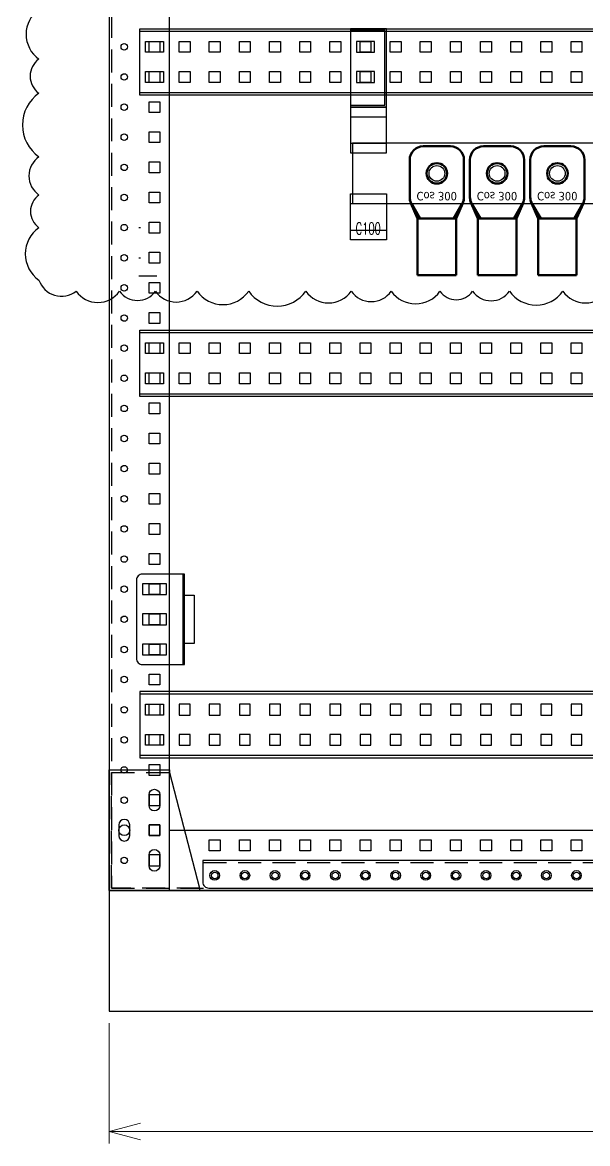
# Model space of a CAD drawing. Header units: millimetres. Extents: x 173893 to 258446, y -176540 to -123824.
# Drawn here: x 203323 to 203792, y -141376 to -140446 of the extents above; entities that cross this region are included whole.
import ezdxf

# ---------------------------------------------------------------- set-up
doc = ezdxf.new("R2010")
doc.units = ezdxf.units.MM
doc.header["$LTSCALE"] = 3
doc.linetypes.add('HIDDEN', pattern=[9.525, 6.35, -3.175])
doc.layers.add('@.DM. KÍCH THƯỚC', color=8, linetype='Continuous', transparency=0.2)
for name, color, linetype in [('@.DM. NÉT CHÍNH', 7, 'Continuous'), ('@.DM. NÉT ĐỤC', 2, 'Continuous'), ('@.VISIBLE', 7, 'Continuous'), ('EQUIPMENT', 4, 'Continuous'), ('Text', 7, 'Continuous')]:
    doc.layers.add(name, color=color, linetype=linetype)
doc.layers.add('Symbol (ISO)', color=7, linetype='Continuous', lineweight=25)
doc.layers.add('Visible (ISO)', color=7, linetype='Continuous', lineweight=50)
doc.styles.add('Ann_w01', font='romans.shx', dxfattribs={"width": 0.6, "bigfont": 'chineset.shx'})
doc.styles.add('Note Text (ISO)', font='tahoma.ttf')
doc.dimstyles.new('Dim 01_SC20', dxfattribs={"dimscale": 20, "dimtxt": 2, "dimasz": 1.3, "dimexe": 0.5, "dimexo": 0.5, "dimgap": 0.5, "dimtad": 1, "dimdec": 1, "dimzin": 12, "dimdsep": 46, "dimtxsty": 'Ann_w01', "dimblk": 'OPEN30', "dimcen": 1.5, "dimclrd": 6, "dimclre": 6, "dimclrt": 3, "dimadec": 1, "dimazin": 3, "dimtm": 1e-09, "dimtfac": 1, "dimtdec": 1, "dimtix": 1, "dimtmove": 0, "dimatfit": 3, "dimldrblk": 'OPEN30', "dimfxl": 1, "dimtolj": 1, "dimlwd": 0, "dimlwe": 0, "dimarcsym": 0})

# ---------------------------------------------------------------- blocks, each defined once
blk = doc.blocks.new('_Open30')
at = {"color": 0, "linetype": 'ByBlock', "lineweight": -2}
for p, q in [((-1, 0.268), (0, 0)), ((0, 0), (-1, -0.268)), ((0, 0), (-1, 0))]:
    blk.add_line(p, q, dxfattribs=at)
blk = doc.blocks.new('*D617')
at = {"layer": '@.DM. KÍCH THƯỚC', "color": 6, "lineweight": 0, "transparency": 16777216}
for p, q in [((204395.12, -141176.4), (204395.12, -141376.4)), ((203395.12, -141276.4), (203395.12, -141376.4)), ((204369.12, -141366.4), (203421.12, -141366.4))]:
    blk.add_line(p, q, dxfattribs=at)
at = {"layer": 'Defpoints', "color": 0, "transparency": 16777216}
for p in [(204395.12, -141166.4), (203395.12, -141266.4), (203395.12, -141366.4)]:
    blk.add_point(p, dxfattribs=at)
at = {"layer": '@.DM. KÍCH THƯỚC', "color": 6, "lineweight": 0, "transparency": 16777216, "xscale": 26, "yscale": 26, "zscale": 26, "rotation": 180}
blk.add_blockref('_Open30', (203395.12, -141366.4), dxfattribs=at)
at = {"layer": '@.DM. KÍCH THƯỚC', "color": 6, "lineweight": 0, "transparency": 16777216, "xscale": 26, "yscale": 26, "zscale": 26}
blk.add_blockref('_Open30', (204395.12, -141366.4), dxfattribs=at)
at = {"layer": '@.DM. KÍCH THƯỚC', "color": 3, "transparency": 16777216, "insert": (203895.12, -141336.4), "char_height": 40, "attachment_point": 5, "style": 'Ann_w01'}
blk.add_mtext('\\A1;1000', dxfattribs=at)
blk = doc.blocks.new('A$C95002fa8')
at = {"layer": '@.DM. NÉT CHÍNH'}
blk.add_lwpolyline([(0, 100), (75, 100), (75, 0), (25, 0), (25, 2), (0, 98)], close=True, dxfattribs=at)
at = {"layer": '@.DM. NÉT CHÍNH', "linetype": 'HIDDEN'}
blk.add_lwpolyline([(0, 98), (73, 98), (73, 2), (25, 2)], dxfattribs=at)
at = {"layer": '@.DM. NÉT ĐỤC'}
for points in [[(42, 70.5), (42, 79.5), (33, 79.5), (33, 70.5)], [(42, 45.5), (42, 54.5), (33, 54.5), (33, 45.5)], [(42, 20.5), (42, 29.5), (33, 29.5), (33, 20.5)]]:
    blk.add_lwpolyline(points, close=True, dxfattribs=at)
for centre, radius in [((62.5, 75), 2.7), ((62.5, 50), 4.5), ((62.5, 25), 2.7)]:
    blk.add_circle(centre, radius, dxfattribs=at)
blk = doc.blocks.new('*U2989')
at = {"layer": '@.DM. NÉT CHÍNH', "color": 1}
for p, q in [((0, 53), (924, 53)), ((0, 2), (924, 2))]:
    blk.add_line(p, q, dxfattribs=at)
for points in [[(0, 55), (924, 55), (924, 0), (0, 0)], [(19.5, 44.5), (19.5, 35.5), (4.5, 35.5), (4.5, 44.5)], [(32.5, 44.5), (41.5, 44.5), (41.5, 35.5), (32.5, 35.5)], [(57.5, 44.5), (66.5, 44.5), (66.5, 35.5), (57.5, 35.5)], [(82.5, 44.5), (91.5, 44.5), (91.5, 35.5), (82.5, 35.5)], [(107.5, 44.5), (116.5, 44.5), (116.5, 35.5), (107.5, 35.5)], [(132.5, 44.5), (141.5, 44.5), (141.5, 35.5), (132.5, 35.5)], [(157.5, 44.5), (166.5, 44.5), (166.5, 35.5), (157.5, 35.5)], [(182.5, 44.5), (191.5, 44.5), (191.5, 35.5), (182.5, 35.5)], [(207.5, 44.5), (216.5, 44.5), (216.5, 35.5), (207.5, 35.5)], [(232.5, 44.5), (241.5, 44.5), (241.5, 35.5), (232.5, 35.5)], [(257.5, 44.5), (266.5, 44.5), (266.5, 35.5), (257.5, 35.5)], [(282.5, 44.5), (291.5, 44.5), (291.5, 35.5), (282.5, 35.5)], [(307.5, 44.5), (316.5, 44.5), (316.5, 35.5), (307.5, 35.5)], [(332.5, 44.5), (341.5, 44.5), (341.5, 35.5), (332.5, 35.5)], [(357.5, 44.5), (366.5, 44.5), (366.5, 35.5), (357.5, 35.5)], [(382.5, 44.5), (391.5, 44.5), (391.5, 35.5), (382.5, 35.5)], [(407.5, 44.5), (416.5, 44.5), (416.5, 35.5), (407.5, 35.5)], [(432.5, 44.5), (441.5, 44.5), (441.5, 35.5), (432.5, 35.5)], [(457.5, 44.5), (466.5, 44.5), (466.5, 35.5), (457.5, 35.5)], [(482.5, 44.5), (491.5, 44.5), (491.5, 35.5), (482.5, 35.5)], [(507.5, 44.5), (516.5, 44.5), (516.5, 35.5), (507.5, 35.5)], [(532.5, 44.5), (541.5, 44.5), (541.5, 35.5), (532.5, 35.5)], [(557.5, 44.5), (566.5, 44.5), (566.5, 35.5), (557.5, 35.5)], [(582.5, 44.5), (591.5, 44.5), (591.5, 35.5), (582.5, 35.5)], [(607.5, 44.5), (616.5, 44.5), (616.5, 35.5), (607.5, 35.5)], [(632.5, 44.5), (641.5, 44.5), (641.5, 35.5), (632.5, 35.5)], [(657.5, 44.5), (666.5, 44.5), (666.5, 35.5), (657.5, 35.5)], [(682.5, 44.5), (691.5, 44.5), (691.5, 35.5), (682.5, 35.5)], [(707.5, 44.5), (716.5, 44.5), (716.5, 35.5), (707.5, 35.5)], [(732.5, 44.5), (741.5, 44.5), (741.5, 35.5), (732.5, 35.5)], [(757.5, 44.5), (766.5, 44.5), (766.5, 35.5), (757.5, 35.5)], [(782.5, 44.5), (791.5, 44.5), (791.5, 35.5), (782.5, 35.5)], [(807.5, 44.5), (816.5, 44.5), (816.5, 35.5), (807.5, 35.5)], [(832.5, 44.5), (841.5, 44.5), (841.5, 35.5), (832.5, 35.5)], [(857.5, 44.5), (866.5, 44.5), (866.5, 35.5), (857.5, 35.5)], [(882.5, 44.5), (891.5, 44.5), (891.5, 35.5), (882.5, 35.5)], [(904.5, 44.5), (904.5, 35.5), (919.5, 35.5), (919.5, 44.5)], [(19.5, 19.5), (19.5, 10.5), (4.5, 10.5), (4.5, 19.5)], [(32.5, 19.5), (41.5, 19.5), (41.5, 10.5), (32.5, 10.5)], [(57.5, 19.5), (66.5, 19.5), (66.5, 10.5), (57.5, 10.5)], [(82.5, 19.5), (91.5, 19.5), (91.5, 10.5), (82.5, 10.5)], [(107.5, 19.5), (116.5, 19.5), (116.5, 10.5), (107.5, 10.5)], [(132.5, 19.5), (141.5, 19.5), (141.5, 10.5), (132.5, 10.5)], [(157.5, 19.5), (166.5, 19.5), (166.5, 10.5), (157.5, 10.5)], [(182.5, 19.5), (191.5, 19.5), (191.5, 10.5), (182.5, 10.5)], [(207.5, 19.5), (216.5, 19.5), (216.5, 10.5), (207.5, 10.5)], [(232.5, 19.5), (241.5, 19.5), (241.5, 10.5), (232.5, 10.5)], [(257.5, 19.5), (266.5, 19.5), (266.5, 10.5), (257.5, 10.5)], [(282.5, 19.5), (291.5, 19.5), (291.5, 10.5), (282.5, 10.5)], [(307.5, 19.5), (316.5, 19.5), (316.5, 10.5), (307.5, 10.5)], [(332.5, 19.5), (341.5, 19.5), (341.5, 10.5), (332.5, 10.5)], [(357.5, 19.5), (366.5, 19.5), (366.5, 10.5), (357.5, 10.5)], [(382.5, 19.5), (391.5, 19.5), (391.5, 10.5), (382.5, 10.5)], [(407.5, 19.5), (416.5, 19.5), (416.5, 10.5), (407.5, 10.5)], [(432.5, 19.5), (441.5, 19.5), (441.5, 10.5), (432.5, 10.5)], [(457.5, 19.5), (466.5, 19.5), (466.5, 10.5), (457.5, 10.5)], [(482.5, 19.5), (491.5, 19.5), (491.5, 10.5), (482.5, 10.5)], [(507.5, 19.5), (516.5, 19.5), (516.5, 10.5), (507.5, 10.5)], [(532.5, 19.5), (541.5, 19.5), (541.5, 10.5), (532.5, 10.5)], [(557.5, 19.5), (566.5, 19.5), (566.5, 10.5), (557.5, 10.5)], [(582.5, 19.5), (591.5, 19.5), (591.5, 10.5), (582.5, 10.5)], [(607.5, 19.5), (616.5, 19.5), (616.5, 10.5), (607.5, 10.5)], [(632.5, 19.5), (641.5, 19.5), (641.5, 10.5), (632.5, 10.5)], [(657.5, 19.5), (666.5, 19.5), (666.5, 10.5), (657.5, 10.5)], [(682.5, 19.5), (691.5, 19.5), (691.5, 10.5), (682.5, 10.5)], [(707.5, 19.5), (716.5, 19.5), (716.5, 10.5), (707.5, 10.5)], [(732.5, 19.5), (741.5, 19.5), (741.5, 10.5), (732.5, 10.5)], [(757.5, 19.5), (766.5, 19.5), (766.5, 10.5), (757.5, 10.5)], [(782.5, 19.5), (791.5, 19.5), (791.5, 10.5), (782.5, 10.5)], [(807.5, 19.5), (816.5, 19.5), (816.5, 10.5), (807.5, 10.5)], [(832.5, 19.5), (841.5, 19.5), (841.5, 10.5), (832.5, 10.5)], [(857.5, 19.5), (866.5, 19.5), (866.5, 10.5), (857.5, 10.5)], [(882.5, 19.5), (891.5, 19.5), (891.5, 10.5), (882.5, 10.5)], [(904.5, 19.5), (904.5, 10.5), (919.5, 10.5), (919.5, 19.5)]]:
    blk.add_lwpolyline(points, close=True, dxfattribs=at)
blk = doc.blocks.new('A$Cb9864b83')
at = {"layer": 'EQUIPMENT', "color": 2}
for p, q in [((0, 30), (30, 30)), ((0, 8), (30, 8))]:
    blk.add_line(p, q, dxfattribs=at)
blk.add_lwpolyline([(0, 38), (30, 38), (30, 0), (0, 0)], close=True, dxfattribs=at)
blk = doc.blocks.new('drrgeg')
at = {"layer": 'Visible (ISO)'}
for p, q in [((-15.95, 84.5), (15.95, 84.5)), ((-15.95, 37.5), (-15.95, 84.5)), ((15.95, 37.5), (15.95, 84.5)), ((-21.56, 24.65), (-15.95, 37.5)), ((-13.84, 37.5), (-20.58, 25.83)), ((-14.07, 37.5), (-15.95, 37.5)), ((-13.84, 37.5), (-14.07, 37.5)), ((13.84, 37.5), (-13.84, 37.5)), ((14.07, 37.5), (13.84, 37.5)), ((13.84, 37.5), (20.58, 25.83)), ((15.95, 37.5), (14.07, 37.5)), ((15.95, 37.5), (21.56, 24.65)), ((-22.5, 19.75), (-22.5, 17.67)), ((22.5, 17.67), (22.5, 19.75)), ((-22.5, -11.25), (-22.5, 17.67)), ((22.5, 17.67), (22.5, -11.25)), ((11.25, -22.5), (-11.25, -22.5))]:
    blk.add_line(p, q, dxfattribs=at)
blk.add_circle((0, 0), 8.5, dxfattribs=at)
for centre, start, end in [((-11.25, 20.15), 156.41071, 180), ((11.25, 20.15), 0, 23.58929), ((-11.25, -11.25), 180, 270), ((11.25, -11.25), 270, 0)]:
    blk.add_arc(centre, 11.25, start, end, dxfattribs=at)
for points, knots in [([(-22.5, 19.75), (-22.5, 20.6), (-22.4, 21.41), (-22, 23.07), (-21.68, 23.87), (-21.28, 24.59)], [0, 0, 0, 0, 0.2576484, 0.2576484, 0.5551691, 0.5551691, 0.5551691, 0.5551691]), ([(-22.5, 20.15), (-22.5, 20.15), (-22.5, 20.14), (-22.5, 20.08), (-22.5, 20.03), (-22.5, 19.96), (-22.5, 19.9), (-22.5, 19.83), (-22.5, 19.75)], [0.0385308, 0.0385308, 0.0385308, 0.0385308, 0.2083075, 0.2083075, 0.4166151, 0.4166151, 0.4166151, 0.5992828, 0.5992828, 0.5992828, 0.5992828]), ([(-20.58, 25.83), (-20.61, 25.78), (-20.63, 25.73), (-20.86, 25.34), (-21.06, 24.97), (-21.28, 24.59)], [-2.7849509, -2.7849509, -2.7849509, -2.7849509, -2.7426875, -2.7426875, -2.4435482, -2.4435482, -2.4435482, -2.4435482]), ([(21.28, 24.59), (21.24, 24.66), (21.2, 24.73), (20.96, 25.15), (20.77, 25.5), (20.58, 25.83)], [-1.5123533, -1.5123533, -1.5123533, -1.5123533, -1.4844499, -1.4844499, -1.3328662, -1.3328662, -1.3328662, -1.3328662]), ([(21.28, 24.59), (21.68, 23.88), (22, 23.08), (22.4, 21.43), (22.5, 20.61), (22.5, 19.75)], [0, 0, 0, 0, 0.2949033, 0.2949033, 0.5560146, 0.5560146, 0.5560146, 0.5560146]), ([(22.5, 19.75), (22.5, 19.83), (22.5, 19.9), (22.5, 19.96), (22.5, 20.03), (22.5, 20.08), (22.5, 20.14), (22.5, 20.15), (22.5, 20.15)], [0.2311564, 0.2311564, 0.2311564, 0.2311564, 0.4152197, 0.4152197, 0.4152197, 0.6228295, 0.6228295, 0.7919086, 0.7919086, 0.7919086, 0.7919086])]:
    blk.add_open_spline(points, degree=3, knots=knots, dxfattribs=at)
at = {"layer": 'Symbol (ISO)', "insert": (-16.85, 22.4), "char_height": 7, "width": 34.064, "attachment_point": 1, "style": 'Note Text (ISO)'}
blk.add_mtext('{\\fTahoma|b0|i0;\\H7.0000;Cos 300}', dxfattribs=at)

msp = doc.modelspace()

# ---------------------------------------------------------------- linework, layer by layer
for p, q in [((203419.62, -140616.4), (203421.12, -140616.4)), ((203419.62, -140641.4), (203421.12, -140641.4)), ((203419.62, -140656.4), (203434.62, -140656.4))]:
    msp.add_line(p, q)
at = {"color": 2}
for points in [[(203478.12, -141124.4), (203487.12, -141124.4), (203487.12, -141133.4), (203478.12, -141133.4)], [(203503.12, -141124.4), (203512.12, -141124.4), (203512.12, -141133.4), (203503.12, -141133.4)], [(203528.12, -141124.4), (203537.12, -141124.4), (203537.12, -141133.4), (203528.12, -141133.4)], [(203553.12, -141124.4), (203562.12, -141124.4), (203562.12, -141133.4), (203553.12, -141133.4)], [(203578.12, -141124.4), (203587.12, -141124.4), (203587.12, -141133.4), (203578.12, -141133.4)], [(203603.12, -141124.4), (203612.12, -141124.4), (203612.12, -141133.4), (203603.12, -141133.4)], [(203628.12, -141124.4), (203637.12, -141124.4), (203637.12, -141133.4), (203628.12, -141133.4)], [(203653.12, -141124.4), (203662.12, -141124.4), (203662.12, -141133.4), (203653.12, -141133.4)], [(203678.12, -141124.4), (203687.12, -141124.4), (203687.12, -141133.4), (203678.12, -141133.4)], [(203703.12, -141124.4), (203712.12, -141124.4), (203712.12, -141133.4), (203703.12, -141133.4)], [(203728.12, -141124.4), (203737.12, -141124.4), (203737.12, -141133.4), (203728.12, -141133.4)], [(203753.12, -141124.4), (203762.12, -141124.4), (203762.12, -141133.4), (203753.12, -141133.4)], [(203778.12, -141124.4), (203787.12, -141124.4), (203787.12, -141133.4), (203778.12, -141133.4)]]:
    msp.add_lwpolyline(points, close=True, dxfattribs=at)
at = {"layer": '@.DM. NÉT CHÍNH', "color": 1}
for p, q in [((204344.62, -141003.4), (203420.62, -141003.4)), ((204344.62, -141054.4), (203420.62, -141054.4))]:
    msp.add_line(p, q, dxfattribs=at)
at = {"layer": '@.DM. NÉT CHÍNH', "color": 3, "linetype": 'HIDDEN'}
msp.add_line((204292.62, -141143.4), (203472.62, -141143.4), dxfattribs=at)
at = {"layer": '@.DM. NÉT CHÍNH'}
for points in [[(204370.12, -139066.4), (203395.12, -139066.4), (203395.12, -141166.4), (204370.12, -141166.4)], [(203395.12, -141266.4), (204370.12, -141266.4), (204370.12, -141166.4), (203395.12, -141166.4)]]:
    msp.add_lwpolyline(points, close=True, dxfattribs=at)
at = {"layer": '@.DM. NÉT CHÍNH', "linetype": 'HIDDEN'}
msp.add_lwpolyline([(204368.12, -139068.4), (203397.12, -139068.4), (203397.12, -141164.4), (204368.12, -141164.4)], close=True, dxfattribs=at)
at = {"layer": '@.DM. NÉT CHÍNH'}
for points in [[(203445.12, -141166.4), (203445.12, -139066.4)], [(203445.12, -141116.4), (204320.12, -141116.4)]]:
    msp.add_lwpolyline(points, dxfattribs=at)
at = {"layer": '@.DM. NÉT CHÍNH', "linetype": 'Continuous'}
msp.add_lwpolyline([(203336.86, -140435.45, 0.520567), (203336.86, -140476.55, 0.520567), (203336.86, -140504.92, 0.520567), (203336.86, -140557.59, 0.520567), (203336.86, -140589.39, 0.520567), (203336.86, -140616.48, 0.520567), (203336.86, -140659.95, 0.520567), (203367.68, -140669.14, 0.520567), (203403.71, -140669.14, 0.520567), (203433.38, -140669.14, 0.520567), (203467.99, -140669.14, 0.520567), (203510.78, -140669.14, 0.520567), (203558.24, -140669.14, 0.520567), (203595.79, -140669.14, 0.520567), (203629.02, -140669.14, 0.520567), (203669.38, -140669.14, 0.520567), (203696.48, -140669.14, 0.520567), (203727.11, -140669.14, 0.520567), (203771.35, -140669.14, 0.520567), (203808.97, -140669.14, 0.520567)], format="xyb", dxfattribs=at)
at = {"layer": '@.DM. NÉT CHÍNH', "color": 2}
for points in [[(203437.12, -140461.9), (203437.12, -140470.9), (203428.12, -140470.9), (203428.12, -140461.9)], [(203437.12, -140486.9), (203437.12, -140495.9), (203428.12, -140495.9), (203428.12, -140486.9)], [(203437.12, -140511.9), (203437.12, -140520.9), (203428.12, -140520.9), (203428.12, -140511.9)], [(203437.12, -140536.9), (203437.12, -140545.9), (203428.12, -140545.9), (203428.12, -140536.9)], [(203437.12, -140561.9), (203437.12, -140570.9), (203428.12, -140570.9), (203428.12, -140561.9)], [(203437.12, -140586.9), (203437.12, -140595.9), (203428.12, -140595.9), (203428.12, -140586.9)], [(203437.12, -140611.9), (203437.12, -140620.9), (203428.12, -140620.9), (203428.12, -140611.9)], [(203437.12, -140611.9), (203437.12, -140620.9), (203428.12, -140620.9), (203428.12, -140611.9)], [(203437.12, -140636.9), (203437.12, -140645.9), (203428.12, -140645.9), (203428.12, -140636.9)], [(203437.12, -140636.9), (203437.12, -140645.9), (203428.12, -140645.9), (203428.12, -140636.9)], [(203437.12, -140661.9), (203437.12, -140670.9), (203428.12, -140670.9), (203428.12, -140661.9)], [(203437.12, -140686.9), (203437.12, -140695.9), (203428.12, -140695.9), (203428.12, -140686.9)], [(203437.12, -140711.9), (203437.12, -140720.9), (203428.12, -140720.9), (203428.12, -140711.9)], [(203437.12, -140736.9), (203437.12, -140745.9), (203428.12, -140745.9), (203428.12, -140736.9)], [(203437.12, -140761.9), (203437.12, -140770.9), (203428.12, -140770.9), (203428.12, -140761.9)], [(203437.12, -140786.9), (203437.12, -140795.9), (203428.12, -140795.9), (203428.12, -140786.9)], [(203437.12, -140811.9), (203437.12, -140820.9), (203428.12, -140820.9), (203428.12, -140811.9)], [(203437.12, -140836.9), (203437.12, -140845.9), (203428.12, -140845.9), (203428.12, -140836.9)], [(203437.12, -140861.9), (203437.12, -140870.9), (203428.12, -140870.9), (203428.12, -140861.9)], [(203437.12, -140886.9), (203437.12, -140895.9), (203428.12, -140895.9), (203428.12, -140886.9)], [(203437.12, -140911.9), (203437.12, -140920.9), (203428.12, -140920.9), (203428.12, -140911.9)], [(203437.12, -140936.9), (203437.12, -140945.9), (203428.12, -140945.9), (203428.12, -140936.9)], [(203437.12, -140961.9), (203437.12, -140970.9), (203428.12, -140970.9), (203428.12, -140961.9)], [(203437.12, -140986.9), (203437.12, -140995.9), (203428.12, -140995.9), (203428.12, -140986.9)], [(203437.12, -141011.9), (203437.12, -141020.9), (203428.12, -141020.9), (203428.12, -141011.9)], [(203437.12, -141036.9), (203437.12, -141045.9), (203428.12, -141045.9), (203428.12, -141036.9)], [(203437.12, -141061.9), (203437.12, -141070.9), (203428.12, -141070.9), (203428.12, -141061.9)], [(203437.12, -141120.9), (203428.12, -141120.9), (203428.12, -141111.9), (203437.12, -141111.9)]]:
    msp.add_lwpolyline(points, close=True, dxfattribs=at)
at = {"layer": '@.DM. NÉT CHÍNH', "color": 1, "linetype": 'Continuous'}
msp.add_lwpolyline([(203596.82, -140596.4), (204079.86, -140596.4), (204079.86, -140546.4), (203596.82, -140546.4)], close=True, dxfattribs=at)
at = {"layer": '@.DM. NÉT CHÍNH', "color": 1}
for points in [[(204344.62, -141001.4), (203420.62, -141001.4), (203420.62, -141056.4), (204344.62, -141056.4)], [(203440.12, -141011.9), (203440.12, -141020.9), (203425.12, -141020.9), (203425.12, -141011.9)], [(203462.12, -141011.9), (203453.12, -141011.9), (203453.12, -141020.9), (203462.12, -141020.9)], [(203487.12, -141011.9), (203478.12, -141011.9), (203478.12, -141020.9), (203487.12, -141020.9)], [(203512.12, -141011.9), (203503.12, -141011.9), (203503.12, -141020.9), (203512.12, -141020.9)], [(203537.12, -141011.9), (203528.12, -141011.9), (203528.12, -141020.9), (203537.12, -141020.9)], [(203562.12, -141011.9), (203553.12, -141011.9), (203553.12, -141020.9), (203562.12, -141020.9)], [(203587.12, -141011.9), (203578.12, -141011.9), (203578.12, -141020.9), (203587.12, -141020.9)], [(203612.12, -141011.9), (203603.12, -141011.9), (203603.12, -141020.9), (203612.12, -141020.9)], [(203637.12, -141011.9), (203628.12, -141011.9), (203628.12, -141020.9), (203637.12, -141020.9)], [(203662.12, -141011.9), (203653.12, -141011.9), (203653.12, -141020.9), (203662.12, -141020.9)], [(203687.12, -141011.9), (203678.12, -141011.9), (203678.12, -141020.9), (203687.12, -141020.9)], [(203712.12, -141011.9), (203703.12, -141011.9), (203703.12, -141020.9), (203712.12, -141020.9)], [(203737.12, -141011.9), (203728.12, -141011.9), (203728.12, -141020.9), (203737.12, -141020.9)], [(203762.12, -141011.9), (203753.12, -141011.9), (203753.12, -141020.9), (203762.12, -141020.9)], [(203787.12, -141011.9), (203778.12, -141011.9), (203778.12, -141020.9), (203787.12, -141020.9)], [(203440.12, -141036.9), (203440.12, -141045.9), (203425.12, -141045.9), (203425.12, -141036.9)], [(203462.12, -141036.9), (203453.12, -141036.9), (203453.12, -141045.9), (203462.12, -141045.9)], [(203487.12, -141036.9), (203478.12, -141036.9), (203478.12, -141045.9), (203487.12, -141045.9)], [(203512.12, -141036.9), (203503.12, -141036.9), (203503.12, -141045.9), (203512.12, -141045.9)], [(203537.12, -141036.9), (203528.12, -141036.9), (203528.12, -141045.9), (203537.12, -141045.9)], [(203562.12, -141036.9), (203553.12, -141036.9), (203553.12, -141045.9), (203562.12, -141045.9)], [(203587.12, -141036.9), (203578.12, -141036.9), (203578.12, -141045.9), (203587.12, -141045.9)], [(203612.12, -141036.9), (203603.12, -141036.9), (203603.12, -141045.9), (203612.12, -141045.9)], [(203637.12, -141036.9), (203628.12, -141036.9), (203628.12, -141045.9), (203637.12, -141045.9)], [(203662.12, -141036.9), (203653.12, -141036.9), (203653.12, -141045.9), (203662.12, -141045.9)], [(203687.12, -141036.9), (203678.12, -141036.9), (203678.12, -141045.9), (203687.12, -141045.9)], [(203712.12, -141036.9), (203703.12, -141036.9), (203703.12, -141045.9), (203712.12, -141045.9)], [(203737.12, -141036.9), (203728.12, -141036.9), (203728.12, -141045.9), (203737.12, -141045.9)], [(203762.12, -141036.9), (203753.12, -141036.9), (203753.12, -141045.9), (203762.12, -141045.9)], [(203787.12, -141036.9), (203778.12, -141036.9), (203778.12, -141045.9), (203787.12, -141045.9)]]:
    msp.add_lwpolyline(points, close=True, dxfattribs=at)
at = {"layer": '@.DM. NÉT CHÍNH', "color": 2}
for points in [[(203428.12, -141095.9), (203428.12, -141086.9, -1), (203437.12, -141086.9), (203437.12, -141095.9, -1)], [(203412.12, -141120.9), (203412.12, -141111.9, 1), (203403.12, -141111.9), (203403.12, -141120.9, 1)], [(203428.12, -141145.9), (203428.12, -141136.9, -1), (203437.12, -141136.9), (203437.12, -141145.9, -1)]]:
    msp.add_lwpolyline(points, format="xyb", close=True, dxfattribs=at)
at = {"layer": '@.DM. NÉT CHÍNH', "color": 3}
msp.add_lwpolyline([(203472.62, -141141.4), (203472.62, -141159.4, 0.414214), (203477.62, -141164.4), (204287.62, -141164.4, 0.414214), (204292.62, -141159.4), (204292.62, -141141.4)], format="xyb", close=True, dxfattribs=at)
at = {"layer": '@.DM. NÉT CHÍNH', "color": 2}
for centre in [(203407.62, -140466.4), (203407.62, -140491.4), (203407.62, -140516.4), (203407.62, -140541.4), (203407.62, -140566.4), (203407.62, -140591.4), (203407.62, -140616.4), (203407.62, -140641.4), (203407.62, -140666.4), (203407.62, -140691.4), (203407.62, -140716.4), (203407.62, -140741.4), (203407.62, -140766.4), (203407.62, -140791.4), (203407.62, -140816.4), (203407.62, -140841.4), (203407.62, -140866.4), (203407.62, -140891.4), (203407.62, -140916.4), (203407.62, -140941.4), (203407.62, -140966.4), (203407.62, -140991.4), (203407.62, -141016.4), (203407.62, -141041.4), (203407.62, -141066.4), (203407.62, -141091.4), (203407.62, -141141.4), (203482.62, -141153.9), (203507.62, -141153.9), (203532.62, -141153.9), (203557.62, -141153.9), (203582.62, -141153.9), (203607.62, -141153.9), (203632.62, -141153.9), (203657.62, -141153.9), (203682.62, -141153.9), (203707.62, -141153.9), (203732.62, -141153.9), (203757.62, -141153.9), (203782.62, -141153.9)]:
    msp.add_circle(centre, 2.7, dxfattribs=at)
at = {"layer": '@.DM. NÉT CHÍNH', "linetype": 'Continuous'}
for centre in [(203666.82, -140571.4), (203716.82, -140571.4), (203766.82, -140571.4)]:
    msp.add_circle(centre, 6.5, dxfattribs=at)
at = {"layer": '@.DM. NÉT CHÍNH', "color": 3}
for centre in [(203482.62, -141153.9), (203507.62, -141153.9), (203532.62, -141153.9), (203557.62, -141153.9), (203582.62, -141153.9), (203607.62, -141153.9), (203632.62, -141153.9), (203657.62, -141153.9), (203682.62, -141153.9), (203707.62, -141153.9), (203732.62, -141153.9), (203757.62, -141153.9), (203782.62, -141153.9)]:
    msp.add_circle(centre, 4, dxfattribs=at)
at = {"layer": '@.VISIBLE', "color": 6}
msp.add_line((203456.12, -140903.9), (203456.12, -140978.9), dxfattribs=at)
at = {"layer": '@.VISIBLE'}
for points in [[(203595.12, -140516.4), (203625.12, -140516.4), (203625.12, -140451.4), (203595.12, -140451.4)], [(203600.12, -140470.9), (203615.12, -140470.9), (203615.12, -140461.9), (203600.12, -140461.9)], [(203600.12, -140495.9), (203615.12, -140495.9), (203615.12, -140486.9), (203600.12, -140486.9)], [(203465.62, -140921.4), (203465.62, -140961.4), (203457.62, -140961.4), (203457.62, -140921.4)]]:
    msp.add_lwpolyline(points, close=True, dxfattribs=at)
msp.add_lwpolyline([(203595.12, -140514.9), (203623.62, -140514.9), (203623.62, -140452.9), (203595.12, -140452.9)], dxfattribs=at)
at = {"layer": '@.VISIBLE', "color": 6}
msp.add_lwpolyline([(203422.62, -140978.9), (203457.62, -140978.9), (203457.62, -140903.9), (203422.62, -140903.9, 0.414214), (203417.62, -140908.9), (203417.62, -140973.9, 0.414214)], format="xyb", close=True, dxfattribs=at)
for points in [[(203422.62, -140920.9), (203442.62, -140920.9), (203442.62, -140911.9), (203422.62, -140911.9)], [(203422.62, -140945.9), (203442.62, -140945.9), (203442.62, -140936.9), (203422.62, -140936.9)], [(203422.62, -140970.9), (203442.62, -140970.9), (203442.62, -140961.9), (203422.62, -140961.9)]]:
    msp.add_lwpolyline(points, close=True, dxfattribs=at)

# ---------------------------------------------------------------- block references
at = {"xscale": -1, "rotation": 180}
for name, p in [('A$Cb9864b83', (203595.12, -140516.4)), ('drrgeg', (203666.82, -140571.4)), ('drrgeg', (203716.82, -140571.4)), ('drrgeg', (203766.82, -140571.4))]:
    msp.add_blockref(name, p, dxfattribs=at)
msp.add_blockref('A$Cb9864b83', (203595.12, -140626.4))
at = {"layer": '@.DM. NÉT CHÍNH'}
for p in [(203420.62, -140506.4), (203420.62, -140756.4)]:
    msp.add_blockref('*U2989', p, dxfattribs=at)
at = {"layer": '@.DM. NÉT CHÍNH', "rotation": 180}
msp.add_blockref('A$C95002fa8', (203470.12, -141066.4), dxfattribs=at)

# ---------------------------------------------------------------- texts
at = {"layer": 'Text', "lineweight": 0, "ltscale": 5, "insert": (203599.53, -140612.17), "char_height": 10, "attachment_point": 1, "style": 'Ann_w01'}
msp.add_mtext_dynamic_manual_height_columns('C100', width=103.6037, gutter_width=2.5, heights=[0], dxfattribs=at)

# ---------------------------------------------------------------- dimensions: what is measured, and where the dimension line sits
at = {"layer": '@.DM. KÍCH THƯỚC'}
dim = msp.add_linear_dim(base=(203395.12, -141366.4), p1=(204395.12, -141166.4), p2=(203395.12, -141266.4), dimstyle='Dim 01_SC20', dxfattribs=at)
dim.commit()
dim.dimension.update_dxf_attribs({"geometry": '*D617', "text_midpoint": (203895.12, -141336.4)})

doc.saveas('drawing.dxf')
